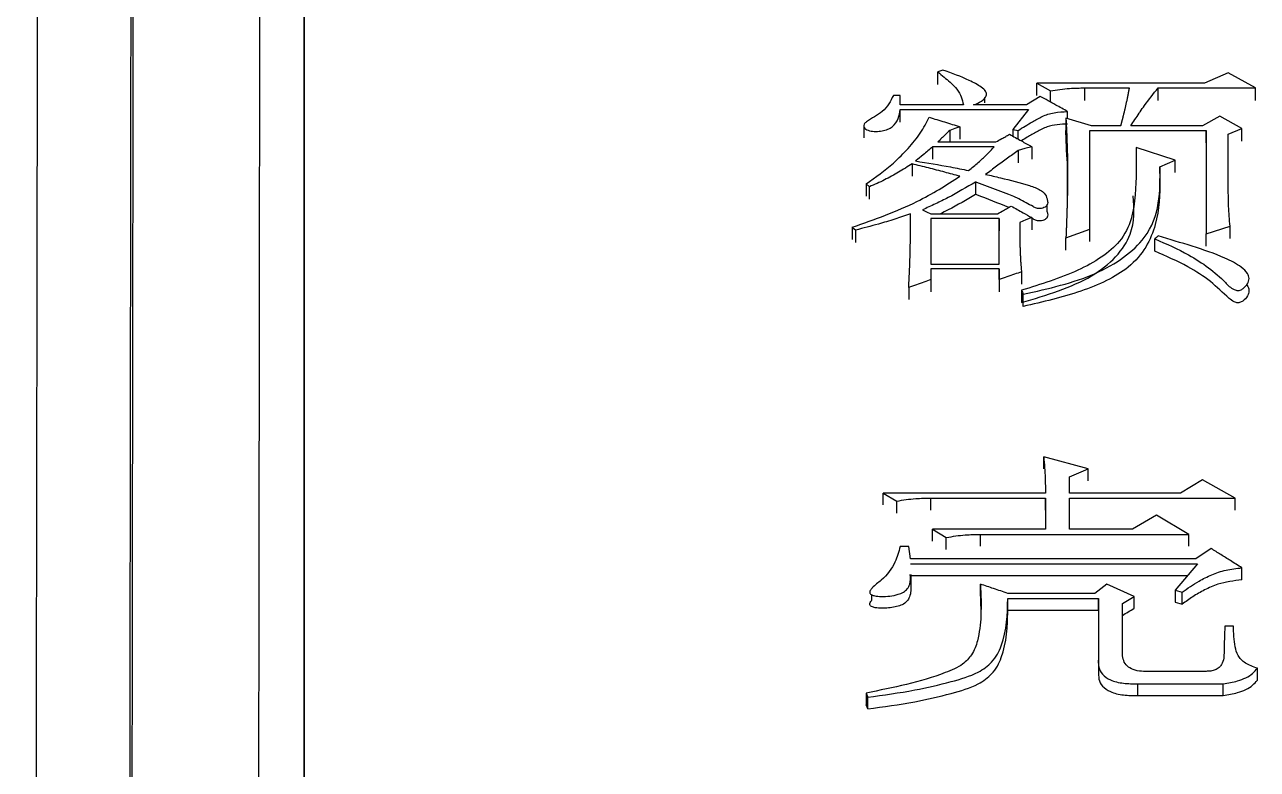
# Model space of a CAD drawing. Header units: millimetres. Extents: x 5659 to 7608, y 3628 to 5007.
# Drawn here: x 6097.13 to 6104.93, y 4827.7 to 4832.42 of the extents above; entities that cross this region are included whole.
import ezdxf

# ---------------------------------------------------------------- set-up
doc = ezdxf.new("R2010")
doc.units = ezdxf.units.MM

msp = doc.modelspace()

# ---------------------------------------------------------------- linework, layer by layer
at = {"color": 7, "linetype": 'Continuous', "lineweight": 25}
for p, q in [((6102.9407, 4832.1314), (6102.9082, 4832.1195)), ((6102.9082, 4832.0406), (6102.9082, 4832.1195)), ((6104.7472, 4832.1135), (6104.5957, 4832.048)), ((6104.9202, 4832.0181), (6104.7472, 4832.1135)), ((6103.5356, 4832.048), (6103.6222, 4832.0002)), ((6104.5957, 4832.048), (6103.5356, 4832.048)), ((6103.5356, 4831.9692), (6103.5356, 4832.048)), ((6103.8385, 4832.0181), (6104.1198, 4832.0181)), ((6103.8385, 4831.9394), (6103.8385, 4832.0181)), ((6104.3037, 4832.0181), (6104.9202, 4832.0181)), ((6104.9202, 4831.9393), (6104.9202, 4832.0181)), ((6102.6702, 4831.9703), (6102.627, 4831.9703)), ((6102.6702, 4831.9105), (6102.6702, 4831.9703)), ((6103.2067, 4832.0007), (6103.2067, 4832.0026)), ((6103.2067, 4831.9234), (6103.2067, 4831.9583)), ((6103.5573, 4831.9643), (6103.4707, 4831.9105)), ((6103.6222, 4831.9284), (6103.6222, 4832.0002)), ((6103.0705, 4831.9105), (6102.6702, 4831.9105)), ((6102.6702, 4831.8019), (6102.6702, 4831.8805)), ((6103.4707, 4831.9105), (6103.1354, 4831.9105)), ((6103.4815, 4831.8805), (6103.3842, 4831.7544)), ((6103.7304, 4831.8233), (6103.7304, 4831.8685)), ((6102.4392, 4831.7806), (6102.4392, 4831.7017)), ((6103.7195, 4831.8265), (6103.7195, 4831.7475)), ((6103.8818, 4831.7785), (6103.7195, 4831.8265)), ((6104.6931, 4831.8385), (6104.5849, 4831.7785)), ((6104.8337, 4831.7604), (6104.6931, 4831.8385)), ((6102.9839, 4831.7484), (6102.9839, 4831.6762)), ((6103.0489, 4831.7725), (6103.0488, 4831.694)), ((6103.3842, 4831.7544), (6103.3842, 4831.7123)), ((6103.3842, 4831.7544), (6103.4166, 4831.7484)), ((6103.7249, 4831.5827), (6103.7195, 4831.7475)), ((6103.871, 4831.7484), (6104.6065, 4831.7484)), ((6103.871, 4831.1237), (6103.871, 4831.7484)), ((6104.0657, 4831.7785), (6103.8818, 4831.7785)), ((6104.5849, 4831.7785), (6104.1306, 4831.7785)), ((6104.6065, 4831.7484), (6104.6065, 4831.0931)), ((6104.6065, 4831.67), (6104.6065, 4831.7484)), ((6104.7472, 4831.7243), (6104.8337, 4831.7604)), ((6104.7472, 4831.3553), (6104.7472, 4831.7243)), ((6104.8337, 4831.682), (6104.8337, 4831.7604)), ((6103.2652, 4831.646), (6102.8758, 4831.646)), ((6102.8758, 4831.646), (6102.8758, 4831.5677)), ((6102.9082, 4831.6762), (6103.276, 4831.6762)), ((6103.5032, 4831.646), (6103.5032, 4831.5677)), ((6104.4118, 4831.5615), (6104.163, 4831.64)), ((6103.4166, 4831.6219), (6103.4166, 4831.5436)), ((6104.3145, 4831.5191), (6104.4118, 4831.5615)), ((6104.4118, 4831.4833), (6104.4118, 4831.5615)), ((6102.746, 4831.5373), (6102.746, 4831.4591)), ((6104.3145, 4831.5191), (6104.3145, 4831.441)), ((6102.4539, 4831.4101), (6102.4755, 4831.3918)), ((6102.4755, 4831.3138), (6102.4755, 4831.3918)), ((6103.6014, 4831.2329), (6103.6014, 4831.2808)), ((6102.865, 4831.2214), (6103.2868, 4831.2214)), ((6102.865, 4831.1909), (6102.865, 4830.9029)), ((6103.2977, 4831.1909), (6102.865, 4831.1909)), ((6103.2977, 4830.9029), (6103.2977, 4831.1909)), ((6103.2977, 4831.1909), (6103.2977, 4831.1131)), ((6103.5032, 4831.197), (6103.5032, 4831.1192)), ((6102.3673, 4831.1359), (6102.389, 4831.1176)), ((6102.3673, 4831.1359), (6102.3673, 4831.0578)), ((6102.389, 4831.0399), (6102.389, 4831.1176)), ((6102.7351, 4831.1301), (6102.7352, 4831.1432)), ((6103.2977, 4830.9029), (6103.2977, 4831.1127)), ((6103.7195, 4831.0686), (6103.871, 4831.1237)), ((6103.871, 4831.0459), (6103.871, 4831.1237)), ((6104.6065, 4831.0931), (6104.758, 4831.142)), ((6104.6065, 4831.0154), (6104.6065, 4831.0931)), ((6104.758, 4831.0643), (6104.758, 4831.142)), ((6103.7195, 4830.9909), (6103.7195, 4831.0686)), ((6104.282, 4830.9844), (6104.282, 4831.0624)), ((6102.865, 4830.9029), (6103.2977, 4830.9029)), ((6103.2977, 4830.8721), (6102.865, 4830.8721)), ((6102.865, 4830.8721), (6102.865, 4830.8043)), ((6103.2977, 4830.8043), (6103.2977, 4830.8721)), ((6103.2977, 4830.8721), (6103.2977, 4830.7947)), ((6103.4383, 4830.8536), (6103.4383, 4830.7762)), ((6104.8639, 4830.8469), (6104.8639, 4830.8491)), ((6102.865, 4830.8043), (6102.865, 4830.727)), ((6103.2977, 4830.8043), (6103.2977, 4830.727)), ((6104.8639, 4830.7713), (6104.8639, 4830.7724)), ((6102.7243, 4830.755), (6102.7243, 4830.6777)), ((6103.4491, 4830.6345), (6103.4491, 4830.7117)), ((6103.8602, 4829.6052), (6103.5789, 4829.6813)), ((6103.5789, 4829.6052), (6103.5789, 4829.6813)), ((6103.7412, 4829.5544), (6103.8602, 4829.6052)), ((6103.8602, 4829.5292), (6103.8602, 4829.6052)), ((6103.7412, 4829.4525), (6103.7412, 4829.5544)), ((6104.5849, 4829.5353), (6104.4443, 4829.4525)), ((6104.7905, 4829.4206), (6104.5849, 4829.5353)), ((6102.5621, 4829.4525), (6102.6486, 4829.4015)), ((6103.5897, 4829.4525), (6102.5621, 4829.4525)), ((6104.4443, 4829.4525), (6103.7412, 4829.4525)), ((6102.6486, 4829.3257), (6102.6486, 4829.4015)), ((6102.865, 4829.4207), (6103.5897, 4829.4207)), ((6102.865, 4829.3448), (6102.865, 4829.4207)), ((6103.5897, 4829.4207), (6103.5897, 4829.2225)), ((6103.5897, 4829.3449), (6103.5897, 4829.4207)), ((6103.7412, 4829.4207), (6104.7905, 4829.4206)), ((6103.7412, 4829.2225), (6103.7412, 4829.4207)), ((6104.7905, 4829.3448), (6104.7905, 4829.4206)), ((6104.2929, 4829.3121), (6104.1414, 4829.2225)), ((6104.4984, 4829.1904), (6104.2929, 4829.3121)), ((6102.8758, 4829.2225), (6102.9623, 4829.1712)), ((6103.5897, 4829.2225), (6102.8758, 4829.2225)), ((6104.1414, 4829.2225), (6103.7412, 4829.2225)), ((6102.9623, 4829.0957), (6102.9623, 4829.1712)), ((6103.1787, 4829.1149), (6103.1787, 4829.1905)), ((6103.1787, 4829.1905), (6104.4984, 4829.1904)), ((6104.4984, 4829.1149), (6104.4984, 4829.1904)), ((6102.7244, 4829.1135), (6102.6703, 4829.1135)), ((6102.7352, 4829.0363), (6102.7244, 4829.1135)), ((6104.639, 4829.1006), (6104.5417, 4829.0363)), ((6104.5417, 4829.0363), (6102.7352, 4829.0363)), ((6102.7352, 4829.0041), (6104.5525, 4829.0041)), ((6104.5525, 4829.0041), (6104.4119, 4828.8364)), ((6104.8338, 4828.903), (6104.8338, 4828.9783)), ((6104.4893, 4828.9288), (6102.7352, 4828.9288)), ((6102.7398, 4828.8611), (6102.7398, 4828.9368)), ((6102.4884, 4828.8468), (6102.4884, 4828.8452)), ((6103.1787, 4828.8), (6103.1787, 4828.8752)), ((6103.9034, 4828.817), (6103.3518, 4828.817)), ((6103.9792, 4828.8752), (6103.9034, 4828.817)), ((6104.1522, 4828.7976), (6103.9792, 4828.8752)), ((6104.4119, 4828.8364), (6104.4551, 4828.8235)), ((6104.4119, 4828.8364), (6104.4119, 4828.7613)), ((6104.4551, 4828.7484), (6104.4551, 4828.8235)), ((6102.4884, 4828.8092), (6102.4884, 4828.7711)), ((6103.1787, 4828.8), (6103.1801, 4828.6686)), ((6103.3517, 4828.7096), (6103.3517, 4828.7847)), ((6103.3517, 4828.7847), (6103.9251, 4828.7847)), ((6103.3523, 4828.6797), (6103.3523, 4828.7552)), ((6103.9251, 4828.7847), (6103.9251, 4828.3947)), ((6103.9251, 4828.7096), (6103.9251, 4828.7847)), ((6104.0765, 4828.7523), (6104.1522, 4828.7976)), ((6104.0765, 4828.4404), (6104.0765, 4828.7523)), ((6104.1522, 4828.7225), (6104.1522, 4828.7976)), ((6104.4119, 4828.7613), (6104.4551, 4828.7484)), ((6103.3517, 4828.7096), (6103.9251, 4828.7096)), ((6103.9251, 4828.7096), (6103.9251, 4828.3202)), ((6104.7796, 4828.6096), (6104.7256, 4828.6096)), ((6103.9251, 4828.3748), (6103.9251, 4828.3947)), ((6103.9251, 4828.3778), (6103.9251, 4828.3031)), ((6104.6066, 4828.3229), (6104.2388, 4828.3229)), ((6104.9311, 4828.268), (6104.9311, 4828.3425)), ((6104.1739, 4828.2444), (6104.7148, 4828.2444)), ((6104.1739, 4828.17), (6104.1739, 4828.2444)), ((6104.7148, 4828.17), (6104.7148, 4828.2444)), ((6102.4539, 4828.1854), (6102.4647, 4828.1592)), ((6102.4647, 4828.085), (6102.4647, 4828.1592)), ((6104.1739, 4828.17), (6104.7148, 4828.17)), ((6102.4647, 4828.085), (6102.4539, 4828.1112))]:
    msp.add_line(p, q, dxfattribs=at)
at = {"color": 7, "linetype": 'Continuous', "lineweight": 25, "flags": 128}
for points in [[(6104.3037, 4831.9393), (6104.3037, 4831.9665), (6104.3037, 4831.9923), (6104.3037, 4832.0181)], [(6102.6702, 4831.8805), (6103.0759, 4831.8805), (6103.4815, 4831.8805)], [(6103.0489, 4831.7725), (6103.0164, 4831.7605), (6102.9839, 4831.7484)], [(6103.5032, 4831.646), (6103.4599, 4831.634), (6103.4166, 4831.6219)], [(6102.4539, 4831.4101), (6102.4539, 4831.3814), (6102.4539, 4831.3565), (6102.4539, 4831.332)], [(6103.1463, 4831.4222), (6103.1463, 4831.3993), (6103.1463, 4831.3763), (6103.1463, 4831.3437)], [(6102.8109, 4831.2458), (6102.8379, 4831.2336), (6102.865, 4831.2214)], [(6103.5032, 4831.197), (6103.4653, 4831.1817), (6103.4275, 4831.1664)], [(6104.3036, 4831.0808), (6104.2928, 4831.0716), (6104.282, 4831.0624)], [(6103.4383, 4830.7364), (6103.4383, 4830.7049), (6103.4383, 4830.6819), (6103.4383, 4830.6592)], [(6102.5621, 4829.3767), (6102.5621, 4829.3956), (6102.5621, 4829.4146), (6102.5621, 4829.4525)], [(6102.8758, 4829.1469), (6102.8758, 4829.1658), (6102.8758, 4829.1847), (6102.8758, 4829.2225)], [(6102.4539, 4828.1854), (6102.4539, 4828.1548), (6102.4539, 4828.133), (6102.4539, 4828.1112)]]:
    msp.add_lwpolyline(points, dxfattribs=at)
at = {"color": 7, "linetype": 'Continuous', "lineweight": 25}
for points, knots in [([(6098.8965, 4846.9423), (6098.8965, 4846.8383), (6098.8966, 4846.3175), (6098.8966, 4844.9506), (6098.8967, 4842.7907), (6098.8968, 4840.1723), (6098.8968, 4837.7098), (6098.8968, 4834.202), (6098.8969, 4831.059), (6098.8969, 4826.7439), (6098.8969, 4822.0569), (6098.897, 4816.9247), (6098.897, 4811.5011), (6098.8971, 4806.9424), (6098.8971, 4801.02), (6098.8972, 4796.1142), (6098.8973, 4789.4352), (6098.8974, 4785.1425), (6098.8974, 4782.1413)], [0, 0, 0, 0, 0.020124, 0.100733, 0.181328, 0.221587, 0.302184, 0.342442, 0.423039, 0.463298, 0.543894, 0.624491, 0.664749, 0.745346, 0.785604, 0.8662, 0.906458, 1, 1, 1, 1]), ([(6098.897, 4815.8523), (6098.897, 4817.037), (6098.8969, 4819.2905), (6098.8969, 4823.3308), (6098.8969, 4827.0384), (6098.8968, 4831.2731), (6098.8968, 4834.347), (6098.8968, 4837.7592), (6098.8967, 4840.7366), (6098.8967, 4843.0801), (6098.8966, 4845.0205), (6098.8965, 4845.7542), (6098.8965, 4846.251)], [0, 0, 0, 0, 0.072858, 0.13859, 0.270184, 0.335916, 0.467513, 0.533245, 0.664841, 0.796434, 0.862166, 1, 1, 1, 1]), ([(6097.2279, 4845.9943), (6097.228, 4846.0226), (6097.2283, 4846.1111), (6097.227, 4845.1247), (6097.224, 4843.1118), (6097.2194, 4840.0492), (6097.2142, 4836.6609), (6097.2091, 4833.3235), (6097.2044, 4830.2538), (6097.1989, 4826.6104), (6097.1923, 4822.3397), (6097.1851, 4817.694), (6097.1774, 4812.7472), (6097.1692, 4807.5768), (6097.1602, 4801.8925), (6097.1503, 4795.6955), (6097.1396, 4789.0117), (6097.132, 4784.3209), (6097.1282, 4781.9269)], [0, 0, 0, 0, 0.039342, 0.122943, 0.206183, 0.289063, 0.371582, 0.416612, 0.465601, 0.518547, 0.575452, 0.636313, 0.690059, 0.746552, 0.805793, 0.867782, 0.932518, 1, 1, 1, 1]), ([(6097.7332, 4781.7913), (6097.7378, 4785.0906), (6097.7469, 4791.6891), (6097.7598, 4801.1191), (6097.7718, 4809.9997), (6097.7828, 4818.1574), (6097.7925, 4825.4578), (6097.8008, 4831.7755), (6097.8075, 4836.9976), (6097.8126, 4841.0541), (6097.8158, 4843.8021), (6097.8172, 4845.2482), (6097.8169, 4845.225), (6097.8167, 4845.2162)], [0, 0, 0, 0, 0.094309, 0.188619, 0.282928, 0.377238, 0.471547, 0.565857, 0.660166, 0.754475, 0.848785, 0.943094, 1, 1, 1, 1]), ([(6097.7472, 4781.7426), (6097.7505, 4784.1283), (6097.757, 4788.8349), (6097.7662, 4795.5842), (6097.7749, 4801.9267), (6097.7829, 4807.8219), (6097.7902, 4813.2525), (6097.7979, 4818.9855), (6097.8056, 4824.7541), (6097.8128, 4830.2344), (6097.8186, 4834.7015), (6097.8231, 4838.2247), (6097.8263, 4840.8866), (6097.8286, 4842.7895), (6097.8299, 4844.0083), (6097.8305, 4844.7253), (6097.8303, 4844.7561), (6097.8302, 4844.7708)], [0, 0, 0, 0, 0.06854, 0.13522, 0.200041, 0.263001, 0.324101, 0.38334, 0.468684, 0.549845, 0.626823, 0.699617, 0.768227, 0.832652, 0.892892, 0.948946, 1, 1, 1, 1]), ([(6098.6283, 4844.017), (6098.6284, 4844.0291), (6098.6287, 4844.1413), (6098.6285, 4843.7887), (6098.628, 4843.2187), (6098.6274, 4842.672), (6098.6267, 4841.9978), (6098.6257, 4841.1897), (6098.6246, 4840.2499), (6098.6233, 4839.1783), (6098.6212, 4837.4687), (6098.6179, 4834.7826), (6098.6127, 4830.6328), (6098.606, 4825.4164), (6098.5986, 4819.8096), (6098.591, 4814.1323), (6098.5836, 4808.6652), (6098.5754, 4802.6524), (6098.5664, 4796.1048), (6098.5566, 4789.0619), (6098.5498, 4784.1196), (6098.5463, 4781.6055)], [0, 0, 0, 0, 0.008365, 0.077995, 0.107986, 0.138061, 0.168221, 0.198465, 0.228793, 0.259205, 0.289702, 0.358895, 0.433683, 0.514064, 0.600037, 0.66048, 0.723411, 0.788828, 0.856732, 0.927123, 1, 1, 1, 1]), ([(6102.9082, 4832.1195), (6102.9347, 4832.0979), (6102.9782, 4832.0625), (6103.0328, 4832.0106), (6103.0596, 4831.9612), (6103.0669, 4831.9274), (6103.0705, 4831.9105)], [0, 0, 0, 0, 0.34464, 0.565757, 0.783533, 1, 1, 1, 1]), ([(6103.1354, 4831.9105), (6103.1527, 4831.918), (6103.1867, 4831.9328), (6103.2213, 4831.9642), (6103.2142, 4831.9987), (6103.1737, 4832.0321), (6103.0849, 4832.0795), (6102.998, 4832.1108), (6102.9407, 4832.1314)], [0, 0, 0, 0, 0.121652, 0.238643, 0.329835, 0.425879, 0.621221, 1, 1, 1, 1]), ([(6103.6222, 4832.0002), (6103.6619, 4832.0061), (6103.7331, 4832.0168), (6103.8062, 4832.0177), (6103.8385, 4832.0181)], [0, 0, 0, 0, 0.558835, 1, 1, 1, 1]), ([(6104.1198, 4832.0181), (6104.1194, 4832.0164), (6104.1188, 4832.0129), (6104.118, 4832.0085), (6104.1171, 4832.0041), (6104.1165, 4832.0006), (6104.1158, 4831.9971), (6104.1152, 4831.9936), (6104.1145, 4831.9901), (6104.1137, 4831.9857), (6104.113, 4831.9822), (6104.1122, 4831.9778), (6104.1113, 4831.9734), (6104.1103, 4831.9681), (6104.1093, 4831.9629), (6104.1082, 4831.9576), (6104.1072, 4831.9523), (6104.105, 4831.9418), (6104.1003, 4831.919), (6104.0951, 4831.8962), (6104.091, 4831.8787), (6104.0893, 4831.8717), (6104.0876, 4831.8647), (6104.0854, 4831.8559), (6104.0837, 4831.8489), (6104.0819, 4831.8419), (6104.0806, 4831.8366), (6104.0795, 4831.8322), (6104.0784, 4831.8279), (6104.0775, 4831.8244), (6104.0766, 4831.8209), (6104.0757, 4831.8173), (6104.0748, 4831.8138), (6104.0737, 4831.8095), (6104.0728, 4831.806), (6104.0716, 4831.8016), (6104.0707, 4831.7981), (6104.0698, 4831.7946), (6104.0689, 4831.7911), (6104.068, 4831.7875), (6104.0669, 4831.7831), (6104.0662, 4831.7803), (6104.0657, 4831.7785)], [0, 0, 0, 0, 0.021952, 0.043903, 0.054879, 0.07683, 0.087806, 0.098782, 0.120733, 0.131709, 0.15366, 0.164636, 0.186587, 0.208539, 0.23049, 0.252442, 0.274393, 0.296345, 0.384151, 0.559767, 0.581718, 0.603669, 0.647572, 0.669524, 0.713427, 0.735378, 0.75733, 0.779281, 0.790257, 0.812208, 0.823184, 0.83416, 0.856111, 0.867087, 0.889038, 0.900014, 0.921965, 0.932941, 0.943917, 0.965868, 0.976844, 1, 1, 1, 1]), ([(6104.1306, 4831.7785), (6104.1478, 4831.8049), (6104.1672, 4831.8347), (6104.196, 4831.8774), (6104.233, 4831.9319), (6104.2735, 4831.9813), (6104.3037, 4832.0181)], [0, 0, 0, 0, 0.325176, 0.365823, 0.528414, 1, 1, 1, 1]), ([(6102.627, 4831.9703), (6102.6092, 4831.934), (6102.5771, 4831.8682), (6102.4806, 4831.8232), (6102.4391, 4831.7897), (6102.4384, 4831.7738), (6102.4467, 4831.7617), (6102.4592, 4831.7528), (6102.4825, 4831.7447), (6102.5161, 4831.7412), (6102.5562, 4831.7447), (6102.592, 4831.7553), (6102.6352, 4831.7789), (6102.6605, 4831.8244), (6102.667, 4831.8618), (6102.6702, 4831.8805)], [0, 0, 0, 0, 0.230957, 0.41792, 0.453924, 0.487897, 0.511171, 0.535166, 0.56028, 0.61217, 0.662892, 0.713404, 0.762519, 0.88154, 1, 1, 1, 1]), ([(6103.7303, 4831.8685), (6103.7054, 4831.8824), (6103.6641, 4831.9053), (6103.6064, 4831.9372), (6103.5736, 4831.9553), (6103.5573, 4831.9643)], [0, 0, 0, 0, 0.432628, 0.716314, 1, 1, 1, 1]), ([(6103.4166, 4831.7484), (6103.4465, 4831.767), (6103.4959, 4831.7978), (6103.5679, 4831.8389), (6103.6436, 4831.8652), (6103.7012, 4831.8674), (6103.7303, 4831.8685)], [0, 0, 0, 0, 0.3343851, 0.5522025, 0.7732716, 1, 1, 1, 1]), ([(6102.4539, 4831.4101), (6102.5144, 4831.4531), (6102.6137, 4831.5237), (6102.7216, 4831.6345), (6102.802, 4831.7305), (6102.8368, 4831.7987), (6102.8541, 4831.8326)], [0, 0, 0, 0, 0.34436, 0.564684, 0.783385, 1, 1, 1, 1]), ([(6102.8541, 4831.8326), (6102.8866, 4831.8226), (6102.9515, 4831.8025), (6103.0164, 4831.7825), (6103.0489, 4831.7725)], [0, 0, 0, 0, 0.5, 1, 1, 1, 1]), ([(6103.7303, 4831.7895), (6103.708, 4831.7887), (6103.6635, 4831.7872), (6103.5942, 4831.7718), (6103.5345, 4831.7407), (6103.4813, 4831.7102), (6103.4498, 4831.6903), (6103.4376, 4831.6826)], [0, 0, 0, 0, 0.190302, 0.378151, 0.615576, 0.850553, 1, 1, 1, 1]), ([(6103.7195, 4831.8265), (6103.7221, 4831.7703), (6103.7273, 4831.6578), (6103.7301, 4831.5304), (6103.73, 4831.4577), (6103.7299, 4831.4399), (6103.7299, 4831.4346), (6103.7298, 4831.4293), (6103.7298, 4831.424), (6103.7297, 4831.4186), (6103.7296, 4831.4115), (6103.7296, 4831.4044), (6103.7295, 4831.3973), (6103.7294, 4831.392), (6103.7293, 4831.3867), (6103.7292, 4831.3813), (6103.7292, 4831.376), (6103.7291, 4831.3707), (6103.7289, 4831.3635), (6103.7288, 4831.3564), (6103.7287, 4831.3493), (6103.7286, 4831.344), (6103.7284, 4831.3386), (6103.7283, 4831.3333), (6103.7282, 4831.328), (6103.7281, 4831.3226), (6103.728, 4831.3173), (6103.7278, 4831.3119), (6103.7276, 4831.3048), (6103.7275, 4831.2977), (6103.7273, 4831.2906), (6103.7271, 4831.2852), (6103.727, 4831.2799), (6103.7268, 4831.2745), (6103.7267, 4831.2692), (6103.7265, 4831.2638), (6103.7263, 4831.2567), (6103.7261, 4831.2496), (6103.7258, 4831.2424), (6103.7257, 4831.2371), (6103.7255, 4831.2317), (6103.7253, 4831.2264), (6103.7251, 4831.221), (6103.725, 4831.2157), (6103.7248, 4831.2103), (6103.7246, 4831.205), (6103.7244, 4831.1978), (6103.7241, 4831.1907), (6103.7239, 4831.1835), (6103.7237, 4831.1782), (6103.7235, 4831.1728), (6103.7233, 4831.1674), (6103.7231, 4831.1621), (6103.7229, 4831.1567), (6103.7226, 4831.1496), (6103.7223, 4831.1424), (6103.7221, 4831.1353), (6103.7219, 4831.1299), (6103.7217, 4831.1245), (6103.7215, 4831.1192), (6103.7213, 4831.1138), (6103.7211, 4831.1084), (6103.7209, 4831.1031), (6103.7206, 4831.0959), (6103.7203, 4831.0887), (6103.72, 4831.0816), (6103.7198, 4831.0754), (6103.7196, 4831.0711), (6103.7195, 4831.0686)], [0, 0, 0, 0, 0.22469, 0.449389, 0.505561, 0.512583, 0.519604, 0.526626, 0.533647, 0.540669, 0.547691, 0.561734, 0.568755, 0.575777, 0.582798, 0.58982, 0.596841, 0.603863, 0.610884, 0.624927, 0.631949, 0.638971, 0.645992, 0.653014, 0.660035, 0.667057, 0.674078, 0.6811, 0.688121, 0.702164, 0.709186, 0.716207, 0.723229, 0.730251, 0.737272, 0.744294, 0.751315, 0.765358, 0.77238, 0.779401, 0.786423, 0.793444, 0.800466, 0.807487, 0.814509, 0.821531, 0.828552, 0.842595, 0.849617, 0.856638, 0.86366, 0.870681, 0.877703, 0.884724, 0.891746, 0.905789, 0.912811, 0.919832, 0.926854, 0.933875, 0.940897, 0.947918, 0.95494, 0.961961, 0.976004, 0.983026, 0.990048, 1, 1, 1, 1]), ([(6102.9839, 4831.7484), (6102.9748, 4831.7397), (6102.9576, 4831.7234), (6102.9324, 4831.6993), (6102.9163, 4831.6839), (6102.9082, 4831.6762)], [0, 0, 0, 0, 0.361282, 0.680641, 1, 1, 1, 1]), ([(6103.276, 4831.6762), (6103.2885, 4831.6831), (6103.3092, 4831.6946), (6103.338, 4831.7107), (6103.3544, 4831.7198), (6103.3626, 4831.7244)], [0, 0, 0, 0, 0.432649, 0.716324, 1, 1, 1, 1]), ([(6103.3626, 4831.7244), (6103.375, 4831.7174), (6103.4, 4831.7035), (6103.4469, 4831.6774), (6103.4813, 4831.6582), (6103.5032, 4831.646)], [0, 0, 0, 0, 0.266242, 0.532485, 1, 1, 1, 1]), ([(6103.4167, 4831.6942), (6103.4167, 4831.6951), (6103.4167, 4831.7045), (6103.4167, 4831.7226), (6103.4166, 4831.7398), (6103.4166, 4831.7484)], [0, 0, 0, 0, 0.046124, 0.523062, 1, 1, 1, 1]), ([(6102.8758, 4831.646), (6102.866, 4831.6374), (6102.8463, 4831.6202), (6102.8107, 4831.5898), (6102.7839, 4831.5685), (6102.7676, 4831.5554)], [0, 0, 0, 0, 0.280921, 0.561854, 1, 1, 1, 1]), ([(6103.1029, 4831.4949), (6103.1238, 4831.5118), (6103.164, 4831.5442), (6103.2179, 4831.5948), (6103.2494, 4831.6289), (6103.2652, 4831.646)], [0, 0, 0, 0, 0.349925, 0.674457, 1, 1, 1, 1]), ([(6104.163, 4831.64), (6104.1646, 4831.5412), (6104.1678, 4831.3437), (6104.1158, 4831.0498), (6103.8005, 4830.8482), (6103.5606, 4830.7742), (6103.4383, 4830.7364)], [0, 0, 0, 0, 0.273656, 0.546764, 0.768873, 1, 1, 1, 1]), ([(6102.7676, 4831.5554), (6102.8417, 4831.5435), (6102.9544, 4831.5253), (6103.065, 4831.5027), (6103.1029, 4831.4949)], [0, 0, 0, 0, 0.65698, 1, 1, 1, 1]), ([(6103.4166, 4831.6219), (6103.3944, 4831.6055), (6103.349, 4831.5722), (6103.2805, 4831.5218), (6103.2342, 4831.4877), (6103.2111, 4831.4707)], [0, 0, 0, 0, 0.32488, 0.66244, 1, 1, 1, 1]), ([(6103.7256, 4831.5848), (6103.7268, 4831.5335), (6103.7286, 4831.4585), (6103.728, 4831.3468), (6103.727, 4831.2905), (6103.7261, 4831.2511), (6103.7258, 4831.2422), (6103.7257, 4831.2381)], [0, 0, 0, 0, 0.473463, 0.690195, 0.834332, 0.924078, 1, 1, 1, 1]), ([(6102.746, 4831.5373), (6102.7174, 4831.5196), (6102.6609, 4831.4847), (6102.5724, 4831.4346), (6102.5079, 4831.4061), (6102.4755, 4831.3918)], [0, 0, 0, 0, 0.3384511, 0.6681197, 1, 1, 1, 1]), ([(6103.0488, 4831.4586), (6103.0167, 4831.4673), (6102.9506, 4831.4854), (6102.8497, 4831.5118), (6102.7805, 4831.5288), (6102.746, 4831.5373)], [0, 0, 0, 0, 0.320379, 0.660141, 1, 1, 1, 1]), ([(6103.2111, 4831.4707), (6103.2425, 4831.4635), (6103.3366, 4831.4419), (6103.4547, 4831.4124), (6103.5496, 4831.3785), (6103.5883, 4831.3484), (6103.5995, 4831.3201), (6103.6052, 4831.2955), (6103.6025, 4831.2788), (6103.5939, 4831.2674), (6103.5809, 4831.2594), (6103.5647, 4831.2547), (6103.5478, 4831.2539), (6103.529, 4831.2575), (6103.4874, 4831.279), (6103.3757, 4831.344), (6103.2417, 4831.3864), (6103.1491, 4831.4212), (6103.1463, 4831.4222)], [0, 0, 0, 0, 0.09118, 0.273688, 0.348082, 0.385671, 0.439079, 0.473308, 0.494951, 0.511315, 0.527714, 0.54364, 0.558961, 0.57304, 0.596062, 0.704689, 0.991099, 1, 1, 1, 1]), ([(6103.4491, 4830.7117), (6103.6084, 4830.7473), (6103.9189, 4830.8165), (6104.3188, 4831.1046), (6104.3161, 4831.363), (6104.3145, 4831.5191)], [0, 0, 0, 0, 0.294377, 0.573566, 1, 1, 1, 1]), ([(6102.3673, 4831.1359), (6102.5091, 4831.186), (6102.7603, 4831.2747), (6102.9613, 4831.4028), (6103.0488, 4831.4586)], [0, 0, 0, 0, 0.56421, 1, 1, 1, 1]), ([(6103.1463, 4831.4222), (6103.09, 4831.3886), (6103.0091, 4831.3402), (6102.8938, 4831.2837), (6102.8385, 4831.2584), (6102.8109, 4831.2458)], [0, 0, 0, 0, 0.53234, 0.766047, 1, 1, 1, 1]), ([(6104.3145, 4831.4405), (6104.3128, 4831.345), (6104.3093, 4831.1535), (6104.1649, 4830.8795), (6103.8166, 4830.7193), (6103.5729, 4830.6628), (6103.4491, 4830.6342)], [0, 0, 0, 0, 0.271412, 0.543735, 0.768302, 1, 1, 1, 1]), ([(6103.1463, 4831.3437), (6103.0904, 4831.3098), (6103.0196, 4831.2669), (6102.9414, 4831.2293), (6102.925, 4831.2214)], [0, 0, 0, 0, 0.790335, 1, 1, 1, 1]), ([(6103.3577, 4831.2613), (6103.2904, 4831.2881), (6103.2204, 4831.3161), (6103.1491, 4831.3427), (6103.1463, 4831.3438)], [0, 0, 0, 0, 0.960262, 1, 1, 1, 1]), ([(6103.4383, 4830.6588), (6103.5967, 4830.706), (6103.904, 4830.7975), (6104.1618, 4831.0691), (6104.1503, 4831.2524), (6104.1451, 4831.3342)], [0, 0, 0, 0, 0.37073, 0.719298, 1, 1, 1, 1]), ([(6104.758, 4831.142), (6104.7561, 4831.1632), (6104.7524, 4831.2055), (6104.7485, 4831.2767), (6104.7476, 4831.3266), (6104.7472, 4831.3553)], [0, 0, 0, 0, 0.29749, 0.594994, 1, 1, 1, 1]), ([(6103.2868, 4831.2214), (6103.2993, 4831.2284), (6103.32, 4831.2401), (6103.3488, 4831.2563), (6103.3652, 4831.2656), (6103.3734, 4831.2702)], [0, 0, 0, 0, 0.432649, 0.716324, 1, 1, 1, 1]), ([(6103.3734, 4831.2702), (6103.3859, 4831.2631), (6103.4108, 4831.2491), (6103.4541, 4831.2247), (6103.4849, 4831.2073), (6103.5032, 4831.197)], [0, 0, 0, 0, 0.288429, 0.576858, 1, 1, 1, 1]), ([(6102.7352, 4831.2214), (6102.7022, 4831.2096), (6102.6362, 4831.186), (6102.5201, 4831.152), (6102.437, 4831.1302), (6102.389, 4831.1176)], [0, 0, 0, 0, 0.296607, 0.593255, 1, 1, 1, 1]), ([(6102.7243, 4830.755), (6102.7247, 4830.7618), (6102.7254, 4830.7754), (6102.7262, 4830.7924), (6102.7269, 4830.806), (6102.7274, 4830.8162), (6102.7278, 4830.8248), (6102.7282, 4830.8333), (6102.7287, 4830.8452), (6102.7295, 4830.8622), (6102.7302, 4830.8791), (6102.7309, 4830.8961), (6102.7314, 4830.9097), (6102.732, 4830.9267), (6102.7325, 4830.9403), (6102.733, 4830.9572), (6102.7334, 4830.9708), (6102.7337, 4830.9843), (6102.734, 4830.9979), (6102.7342, 4831.0114), (6102.7345, 4831.0284), (6102.7347, 4831.0402), (6102.7348, 4831.0521), (6102.7349, 4831.0588), (6102.7349, 4831.0673), (6102.735, 4831.074), (6102.735, 4831.0808), (6102.7351, 4831.0876), (6102.7351, 4831.0943), (6102.7352, 4831.1028), (6102.7352, 4831.1095), (6102.7352, 4831.118), (6102.7352, 4831.1247), (6102.7352, 4831.1332), (6102.7352, 4831.1399), (6102.7353, 4831.1467), (6102.7353, 4831.1534), (6102.7353, 4831.1602), (6102.7352, 4831.1686), (6102.7352, 4831.1753), (6102.7352, 4831.1838), (6102.7352, 4831.1897), (6102.7352, 4831.1947), (6102.7352, 4831.1981), (6102.7352, 4831.2015), (6102.7352, 4831.2057), (6102.7352, 4831.2091), (6102.7352, 4831.2131), (6102.7352, 4831.2169), (6102.7352, 4831.2199), (6102.7352, 4831.2214)], [0, 0, 0, 0, 0.043584, 0.087168, 0.10896, 0.130753, 0.152545, 0.163441, 0.185233, 0.228817, 0.272401, 0.294193, 0.337777, 0.35957, 0.403154, 0.424946, 0.46853, 0.490322, 0.512114, 0.555698, 0.577491, 0.621075, 0.631971, 0.653763, 0.664659, 0.686451, 0.697347, 0.708243, 0.730035, 0.740931, 0.762723, 0.773619, 0.795412, 0.806308, 0.8281, 0.838996, 0.849892, 0.871684, 0.88258, 0.904372, 0.915268, 0.93706, 0.942508, 0.947956, 0.958852, 0.9643, 0.975196, 0.980644, 0.990322, 1, 1, 1, 1]), ([(6103.4275, 4831.1664), (6103.4274, 4831.1319), (6103.4273, 4831.0951), (6103.4278, 4831.0561), (6103.4279, 4831.0496), (6103.4279, 4831.0431), (6103.4281, 4831.0366), (6103.4282, 4831.0312), (6103.4283, 4831.0258), (6103.4284, 4831.0214), (6103.4285, 4831.016), (6103.4286, 4831.0106), (6103.4289, 4831.0019), (6103.4292, 4830.9932), (6103.4295, 4830.9845), (6103.4297, 4830.978), (6103.43, 4830.9715), (6103.4304, 4830.9628), (6103.4307, 4830.9552), (6103.4312, 4830.9476), (6103.4314, 4830.9433), (6103.4317, 4830.9379), (6103.432, 4830.9324), (6103.4326, 4830.9238), (6103.4332, 4830.9151), (6103.434, 4830.9042), (6103.4347, 4830.8955), (6103.4356, 4830.8846), (6103.4363, 4830.876), (6103.4373, 4830.8649), (6103.4379, 4830.8582), (6103.4383, 4830.8536)], [0, 0, 0, 0, 0.332695, 0.353489, 0.374282, 0.395075, 0.415869, 0.436662, 0.447059, 0.467852, 0.478249, 0.499042, 0.519836, 0.561422, 0.582216, 0.603009, 0.623803, 0.644596, 0.686183, 0.69658, 0.717373, 0.72777, 0.748563, 0.769356, 0.810943, 0.831737, 0.873323, 0.894117, 0.935704, 0.956497, 1, 1, 1, 1]), ([(6103.6008, 4831.2324), (6103.6024, 4831.2264), (6103.6052, 4831.2154), (6103.6024, 4831.2005), (6103.594, 4831.1891), (6103.5809, 4831.1812), (6103.5648, 4831.1765), (6103.5478, 4831.1757), (6103.529, 4831.1793), (6103.5154, 4831.1863), (6103.5061, 4831.1913), (6103.5032, 4831.1928)], [0, 0, 0, 0, 0.167841, 0.302239, 0.404481, 0.506937, 0.606485, 0.702394, 0.790586, 0.934492, 1, 1, 1, 1]), ([(6104.282, 4831.0624), (6104.3553, 4831.03), (6104.5278, 4830.9537), (6104.6832, 4830.8379), (6104.7623, 4830.7496), (6104.795, 4830.7366), (6104.8064, 4830.7349), (6104.8179, 4830.736), (6104.8321, 4830.741), (6104.8521, 4830.7546), (6104.8715, 4830.7786), (6104.8823, 4830.8108), (6104.8687, 4830.8481), (6104.8191, 4830.8949), (6104.702, 4830.9559), (6104.5193, 4831.0162), (6104.3757, 4831.0592), (6104.3036, 4831.0807)], [0, 0, 0, 0, 0.163724, 0.385241, 0.440262, 0.448909, 0.455116, 0.461357, 0.469621, 0.484499, 0.514444, 0.547094, 0.577932, 0.622921, 0.7083, 0.85364, 1, 1, 1, 1]), ([(6104.8632, 4830.7707), (6104.8645, 4830.7693), (6104.8739, 4830.7596), (6104.8806, 4830.7381), (6104.8749, 4830.7063), (6104.856, 4830.6802), (6104.834, 4830.6643), (6104.819, 4830.6587), (6104.8077, 4830.6572), (6104.7952, 4830.659), (6104.7746, 4830.667), (6104.7197, 4830.7124), (6104.6402, 4830.7945), (6104.4809, 4830.8965), (6104.3532, 4830.9529), (6104.282, 4830.9844)], [0, 0, 0, 0, 0.0081439, 0.0563346, 0.1046803, 0.1662939, 0.1954869, 0.2077623, 0.2201697, 0.2307685, 0.2471045, 0.2947124, 0.5105369, 0.7270456, 1, 1, 1, 1]), ([(6103.4383, 4830.8536), (6103.4236, 4830.8485), (6103.3928, 4830.8377), (6103.3459, 4830.8212), (6103.3137, 4830.81), (6103.2977, 4830.8043)], [0, 0, 0, 0, 0.3137275, 0.6568637, 1, 1, 1, 1]), ([(6102.865, 4830.8043), (6102.8503, 4830.7992), (6102.8195, 4830.7884), (6102.7726, 4830.7719), (6102.7404, 4830.7606), (6102.7243, 4830.755)], [0, 0, 0, 0, 0.313727, 0.656864, 1, 1, 1, 1]), ([(6103.4383, 4830.7364), (6103.4401, 4830.7323), (6103.4437, 4830.7241), (6103.4473, 4830.7158), (6103.4491, 4830.7117)], [0, 0, 0, 0, 0.4999878, 1, 1, 1, 1]), ([(6103.5789, 4829.6813), (6103.5811, 4829.6588), (6103.5853, 4829.6138), (6103.5888, 4829.5375), (6103.5894, 4829.4837), (6103.5897, 4829.4525)], [0, 0, 0, 0, 0.296184, 0.592391, 1, 1, 1, 1]), ([(6102.6486, 4829.4015), (6102.6884, 4829.4079), (6102.7595, 4829.4192), (6102.8327, 4829.4202), (6102.865, 4829.4207)], [0, 0, 0, 0, 0.558835, 1, 1, 1, 1]), ([(6102.9623, 4829.1712), (6103.0021, 4829.1776), (6103.0732, 4829.189), (6103.1464, 4829.19), (6103.1787, 4829.1905)], [0, 0, 0, 0, 0.558835, 1, 1, 1, 1]), ([(6102.6703, 4829.1135), (6102.6612, 4829.0802), (6102.6408, 4829.0052), (6102.5767, 4828.9153), (6102.5028, 4828.8652), (6102.482, 4828.8386), (6102.4774, 4828.8266), (6102.4777, 4828.8187), (6102.4828, 4828.8121), (6102.4929, 4828.8061), (6102.5154, 4828.7994), (6102.5726, 4828.7949), (6102.6374, 4828.8023), (6102.6927, 4828.8232), (6102.7193, 4828.846), (6102.7367, 4828.8848), (6102.735, 4828.916), (6102.7338, 4828.9364)], [0, 0, 0, 0, 0.170188, 0.383877, 0.484872, 0.518136, 0.532323, 0.54667, 0.556258, 0.568733, 0.591032, 0.636489, 0.757265, 0.800785, 0.844304, 0.897642, 1, 1, 1, 1]), ([(6104.8337, 4828.9783), (6104.8094, 4828.9936), (6104.7648, 4829.0217), (6104.6999, 4829.0624), (6104.6593, 4829.0879), (6104.639, 4829.1006)], [0, 0, 0, 0, 0.375031, 0.687515, 1, 1, 1, 1]), ([(6104.4551, 4828.8235), (6104.4896, 4828.8481), (6104.5468, 4828.889), (6104.6408, 4828.9361), (6104.7317, 4828.968), (6104.7996, 4828.9749), (6104.8337, 4828.9783)], [0, 0, 0, 0, 0.333231, 0.552095, 0.774458, 1, 1, 1, 1]), ([(6104.8337, 4828.903), (6104.7814, 4828.8961), (6104.6958, 4828.8848), (6104.5965, 4828.8394), (6104.5211, 4828.7968), (6104.477, 4828.7645), (6104.4551, 4828.7484)], [0, 0, 0, 0, 0.3464836, 0.5669547, 0.7845718, 1, 1, 1, 1]), ([(6103.1787, 4828.8752), (6103.1813, 4828.8083), (6103.186, 4828.6887), (6103.1692, 4828.538), (6103.1323, 4828.433), (6103.0641, 4828.3597), (6102.8424, 4828.2635), (6102.6263, 4828.2201), (6102.4539, 4828.1854)], [0, 0, 0, 0, 0.2081878, 0.3720191, 0.4668119, 0.5383008, 0.6316627, 1, 1, 1, 1]), ([(6102.7368, 4828.8611), (6102.7375, 4828.8515), (6102.739, 4828.8291), (6102.7313, 4828.797), (6102.7155, 4828.7657), (6102.6856, 4828.744), (6102.6337, 4828.7286), (6102.5787, 4828.7218), (6102.5286, 4828.7226), (6102.5029, 4828.7277), (6102.4891, 4828.7329), (6102.4811, 4828.7386), (6102.4774, 4828.745), (6102.478, 4828.7544), (6102.4817, 4828.7636), (6102.4877, 4828.7691), (6102.4895, 4828.7707)], [0, 0, 0, 0, 0.095266, 0.223884, 0.321828, 0.420683, 0.505255, 0.691393, 0.784602, 0.831831, 0.866417, 0.887089, 0.907953, 0.933031, 0.980131, 1, 1, 1, 1]), ([(6103.3518, 4828.817), (6103.3368, 4828.822), (6103.3068, 4828.8321), (6103.2491, 4828.8515), (6103.2064, 4828.8659), (6103.1787, 4828.8752)], [0, 0, 0, 0, 0.2600044, 0.5200088, 1, 1, 1, 1]), ([(6102.4647, 4828.1592), (6102.5647, 4828.173), (6102.7441, 4828.1977), (6102.9774, 4828.2516), (6103.1522, 4828.3031), (6103.265, 4828.3853), (6103.345, 4828.5462), (6103.3489, 4828.6839), (6103.3517, 4828.7847)], [0, 0, 0, 0, 0.205, 0.367779, 0.497733, 0.583522, 0.695132, 1, 1, 1, 1]), ([(6102.4647, 4828.085), (6102.5647, 4828.0987), (6102.744, 4828.1234), (6102.9774, 4828.1772), (6103.1522, 4828.2287), (6103.265, 4828.3108), (6103.345, 4828.4715), (6103.3489, 4828.609), (6103.3517, 4828.7096)], [0, 0, 0, 0, 0.205133, 0.367965, 0.498041, 0.58382, 0.695352, 1, 1, 1, 1]), ([(6104.0765, 4828.6773), (6104.0891, 4828.6848), (6104.1144, 4828.6999), (6104.1396, 4828.715), (6104.1522, 4828.7225)], [0, 0, 0, 0, 0.499999, 1, 1, 1, 1]), ([(6104.7256, 4828.6096), (6104.7233, 4828.5564), (6104.7199, 4828.4756), (6104.7198, 4828.3839), (6104.6899, 4828.3457), (6104.6658, 4828.3312), (6104.6364, 4828.3239), (6104.6166, 4828.3232), (6104.6066, 4828.3229)], [0, 0, 0, 0, 0.492006, 0.747357, 0.812482, 0.879737, 0.939347, 1, 1, 1, 1]), ([(6104.9311, 4828.3425), (6104.9044, 4828.3521), (6104.8522, 4828.3708), (6104.8036, 4828.4218), (6104.784, 4828.5032), (6104.7814, 4828.5657), (6104.7796, 4828.6096)], [0, 0, 0, 0, 0.195659, 0.382955, 0.567145, 1, 1, 1, 1]), ([(6104.2388, 4828.3229), (6104.2204, 4828.3228), (6104.1841, 4828.3225), (6104.1327, 4828.3361), (6104.0824, 4828.375), (6104.0789, 4828.4136), (6104.0765, 4828.4404)], [0, 0, 0, 0, 0.19814, 0.3923, 0.578456, 1, 1, 1, 1]), ([(6103.9251, 4828.3947), (6103.9251, 4828.3793), (6103.925, 4828.3482), (6103.947, 4828.3021), (6104.0017, 4828.2632), (6104.0839, 4828.2447), (6104.1437, 4828.2445), (6104.1739, 4828.2444)], [0, 0, 0, 0, 0.177785, 0.356958, 0.541697, 0.768829, 1, 1, 1, 1]), ([(6103.9264, 4828.3033), (6103.9265, 4828.2935), (6103.9269, 4828.2681), (6103.9473, 4828.2277), (6104.0017, 4828.1888), (6104.0839, 4828.1703), (6104.1437, 4828.1701), (6104.1739, 4828.17)], [0, 0, 0, 0, 0.120477, 0.312003, 0.509571, 0.752605, 1, 1, 1, 1]), ([(6104.7148, 4828.2444), (6104.7458, 4828.2492), (6104.7965, 4828.2572), (6104.859, 4828.2812), (6104.9033, 4828.3082), (6104.9219, 4828.3311), (6104.9311, 4828.3425)], [0, 0, 0, 0, 0.349141, 0.571236, 0.788179, 1, 1, 1, 1]), ([(6104.7148, 4828.17), (6104.7458, 4828.1749), (6104.7965, 4828.1828), (6104.859, 4828.2068), (6104.9033, 4828.2338), (6104.9219, 4828.2567), (6104.9311, 4828.268)], [0, 0, 0, 0, 0.349259, 0.57138, 0.788286, 1, 1, 1, 1])]:
    msp.add_open_spline(points, degree=3, knots=knots, dxfattribs=at)

doc.saveas('drawing.dxf')
